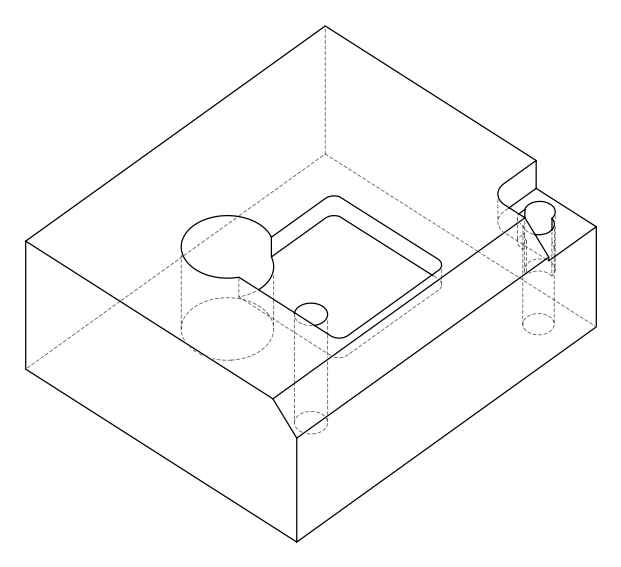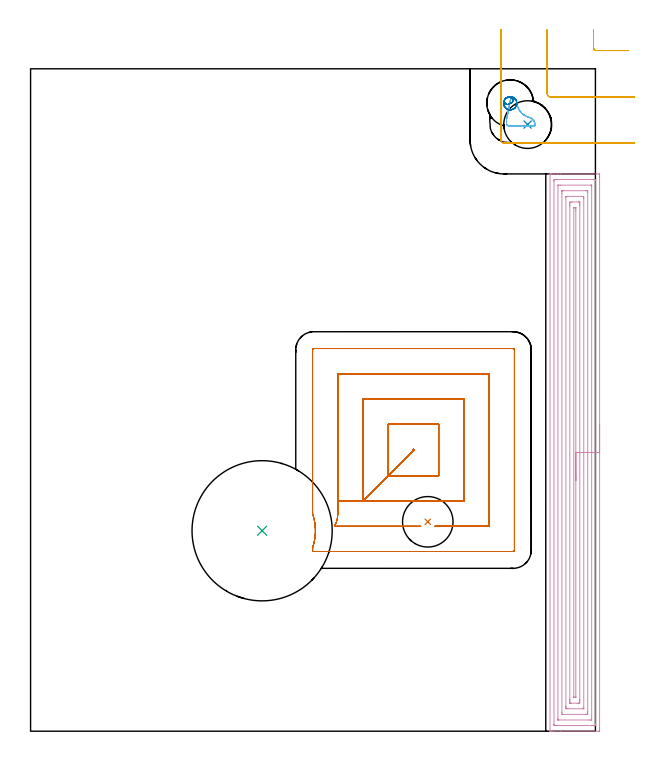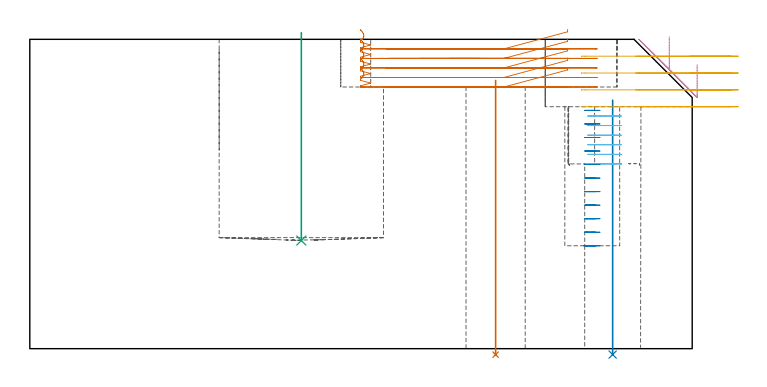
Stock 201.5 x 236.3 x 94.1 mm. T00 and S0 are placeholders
(PLAN: 8 operations, 5 tool changes, 24.1 min)
(1 INDEXABLE_INSERT_DRILL_THROUGH_HOLE_FROM_SOLID | STEP1HOLE | NXT0302_007 | 0.34 min | 23929 mm3)
(2 INDEXABLE_INSERT_DRILL_THROUGH_HOLE_FROM_SOLID_1 | STEP1HOLE_1 | NXT0302_005 | 0.32 min | 21343 mm3)
(3 INDEXABLE_INSERT_DRILL_BLIND_HOLE_FROM_SOLID | STEP1POCKET | NXT0302_038 | 0.25 min | 118995 mm3)
(4 AREA_MILL | FG_CHAMFER_SURFACE | UGT0205_001 | 11.36 min | 32338 mm3)
(5 MILL_CORNER_NOTCH_RECTANGULAR | CORNER_NOTCH_RECTANGULAR | UGT0201_105 | Follow Part, ap 5.5, ae 75% | 1.54 min | 27875 mm3)
(6 MILL_OPEN_POCKET | POCKET_OPEN | NXT0201_011 | Follow Part, ap 3, ae 75% | 0.51 min | 2898 mm3)
(7 MILL_RECTANGULAR_POCKET | POCKET_RECTANGULAR_STRAIGHT | NXT0201_011 | Follow Part, ap 3, ae 75% | 8.73 min | 93507 mm3)
(8 MILL_BLIND_HOLE_FROM_SOLID_MATERIAL | STEP1POCKET_1 | NXT0201_011 | Spiral | 1.05 min | 4114 mm3)
(TOOL NXT0302_007 | Index. Insert Drill 18mm [880-D1800L25-05] | D18 PA176 FL90 Z2)
(TOOL NXT0302_005 | Index. Insert Drill 17mm [880-D1700L20-05] | D17 PA176 FL85 Z2)
(TOOL NXT0302_038 | Index. Insert Drill 50mm [880-D5000L50-04] | D50 PA176 FL200 Z2)
(TOOL UGT0205_001 | Chamfer Mill 20 x 3 x 45 deg. | D20 FL50 Z2)
(TOOL UGT0201_105 | End Mill 22 mm | D22 FL25 Z2)
(TOOL NXT0201_011 | ENDMILL 12mm [2P460-1200-NA 1630] | D12 FL38 Z6)
(OP 1 INDEXABLE_INSERT_DRILL_THROUGH_HOLE_FROM_SOLID)
G17 G21 G94 G90
T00 M6
G54
G17 G0 G90 X141.7 Y74.7 S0 M3
G43 Z104.1 H1
G94 G81 G98 Z-1.814 F250. R81.6
G80
M5
M2
(OP 2 INDEXABLE_INSERT_DRILL_THROUGH_HOLE_FROM_SOLID_1)
G17 G21 G94 G90
T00 M6
G54
G17 G0 G90 X177.3 Y216.4 S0 M3
G43 Z104.1 H1
G94 G81 G98 Z-1.797 F250. R75.6
G80
M5
M2
(OP 3 INDEXABLE_INSERT_DRILL_BLIND_HOLE_FROM_SOLID)
G17 G21 G94 G90
T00 M6
G54
G17 G0 G90 X82.6 Y71.5 S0 M3
G43 Z104.1 H1
G94 G81 G98 Z32.9 F250. R96.1
G80
M5
M2
(OP 4 AREA_MILL)
G17 G21 G94 G90
T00 M6
G54
G17 G0 G90 X203. Y109.4 S1061 M3
G43 Z104.1 H0
Z86.4
G94 G1 Y109.362 Z85.528 F250.
Y109.248 Z84.664
Y109.059 Z83.812
Y108.797 Z82.98
Y108.463 Z82.174
Y108.06 Z81.4
Y107.592 Z80.664
Y107.06 Z79.972
Y106.471 Z79.329
Y105.828 Z78.74
Y105.136 Z78.209
Y104.4 Z77.74
Y103.626 Z77.337
Y102.82 Z77.003
Y101.988 Z76.741
Y101.137 Z76.552
Y100.272 Z76.438
Y99.4 Z76.4
Y1.047
X202.999 Y0.626 Z76.401
X202.995 Y0.158 Z76.403
X202.992 Y0.01 Z76.406
X202.534 Y0. Z76.864
X189.031 Z90.364
X186.649 Z92.746
X185.943 Z93.456
X185.673 Z93.727
X185.31 Z94.081
X185.303 Y0.007 Z94.088
X185.3 Y0.179 Z94.1
Y198.622
X185.303 Y198.792 Z94.088
X185.31 Y198.793 Z94.081
X185.672 Y198.8 Z93.727
X185.944 Z93.456
X186.649 Z92.746
X187.884 Z91.513
X188.414 Z90.981
X189.031 Z90.364
X201.917 Z77.481
X202.534 Y198.795 Z76.864
X202.992 Y198.791 Z76.406
X202.995 Y198.642 Z76.403
X202.999 Y198.175 Z76.401
X203. Y197.702 Z76.4
Y99.4
X201.586 Z77.814
X201.585 Y2.48 Z77.815
Y2.413
X201.578 Y2.01 Z77.822
X201.175 Y2.002 Z78.225
X200.769 Y2.001 Z78.631
X200.294 Y2. Z79.106
X187.531 Y2.001 Z91.869
X187.054 Y2.003 Z92.346
X186.823 Y2.01 Z92.577
X186.721 Y2.032 Z92.679
X186.715 Y2.346 Z92.685
Y2.413
Y196.32
Y196.387
X186.722 Y196.79 Z92.678
X187.126 Y196.798 Z92.274
X187.531 Y196.799 Z91.869
X188.006 Y196.8 Z91.394
X200.769 Y196.799 Z78.631
X201.246 Y196.797 Z78.154
X201.477 Y196.79 Z77.923
X201.579 Y196.768 Z77.821
X201.585 Y196.454 Z77.815
Y196.387
X201.586 Y99.4 Z77.814
X200.171 Z79.229
Y4.201
X200.169 Y4.057 Z79.231
X200.167 Y4.022 Z79.233
X200.165 Y4.012 Z79.235
X200.15 Y4.009 Z79.25
X200.083 Y4.002 Z79.317
X199.886 Y4.001 Z79.514
X199.202 Y4. Z80.198
X188.414 Y4.001 Z90.986
X188.215 Y4.005 Z91.185
X188.159 Y4.009 Z91.241
X188.135 Y4.013 Z91.265
X188.133 Y4.029 Z91.267
X188.13 Y4.105 Z91.27
X188.129 Y4.201 Z91.271
X188.128 Y4.49 Z91.272
X188.129 Y194.599 Z91.271
X188.131 Y194.743 Z91.269
X188.133 Y194.778 Z91.267
X188.134 Y194.788 Z91.266
X188.15 Y194.791 Z91.25
X188.217 Y194.798 Z91.183
X188.414 Y194.799 Z90.986
X189.098 Y194.8 Z90.302
X199.886 Y194.799 Z79.514
X200.085 Y194.795 Z79.315
X200.141 Y194.791 Z79.259
X200.165 Y194.787 Z79.235
X200.167 Y194.771 Z79.233
X200.17 Y194.695 Z79.23
X200.171 Y194.599 Z79.229
Y194.31
Y99.4
X198.757 Z80.643
Y6.883
X198.754 Y6.242 Z80.646
X198.75 Y6.027 Z80.65
X198.743 Y6.009 Z80.657
X198.72 Y6.006 Z80.68
X198.666 Y6.002 Z80.734
X198.557 Y6. Z80.843
X198.121 Z81.279
X190.168 Z89.232
X189.742 Y6.01 Z89.658
X189.549 Y6.023 Z89.851
X189.548 Y6.134 Z89.852
X189.543 Y6.632 Z89.857
Y191.917
X189.546 Y192.558 Z89.854
X189.55 Y192.773 Z89.85
X189.557 Y192.791 Z89.843
X189.58 Y192.794 Z89.82
X189.634 Y192.798 Z89.766
X189.743 Y192.799 Z89.657
X190.179 Y192.8 Z89.221
X198.132 Z81.268
X198.558 Y192.79 Z80.842
X198.75 Y192.777 Z80.65
X198.752 Y192.666 Z80.648
X198.757 Y192.168 Z80.643
Y99.4
X197.343 Z82.057
Y8.459
X197.342 Y8.248 Z82.058
X197.339 Y8.107 Z82.061
X197.335 Y8.009 Z82.065
X197.321 Y8.006 Z82.079
X197.239 Y8.002 Z82.161
X197.018 Y8. Z82.382
X191.723 Z87.677
X191.061 Y8.007 Z88.339
X190.973 Y8.01 Z88.427
X190.962 Y8.354 Z88.438
X190.958 Y8.565 Z88.442
X190.957 Y8.671 Z88.443
Y8.776
Y190.341
X190.958 Y190.552 Z88.442
X190.961 Y190.693 Z88.439
X190.965 Y190.791 Z88.435
X190.979 Y190.794 Z88.421
X191.061 Y190.798 Z88.339
X191.282 Y190.8 Z88.118
X196.577 Z82.823
X197.239 Y190.793 Z82.161
X197.326 Y190.79 Z82.074
X197.338 Y190.446 Z82.062
X197.342 Y190.235 Z82.058
X197.343 Y190.13 Z82.057
Y190.024
Y99.4
X195.929 Z83.471
Y11.352
X195.928 Y10.893 Z83.473
X195.924 Y10.458 Z83.476
X195.919 Y10.007 Z83.481
X195.474 Y10.003 Z83.926
X195.043 Y10.001 Z84.357
X192.826 Z86.574
X192.392 Y10.004 Z87.008
X192.378 Y10.01 Z87.022
X192.376 Y10.021 Z87.024
X192.372 Y10.458 Z87.028
X192.371 Y10.919 Z87.029
Y11.352
Y187.448
X192.372 Y187.907 Z87.028
X192.376 Y188.342 Z87.024
X192.381 Y188.793 Z87.019
X192.826 Y188.797 Z86.574
X193.257 Y188.799 Z86.143
X195.474 Z83.926
X195.908 Y188.796 Z83.492
X195.922 Y188.79 Z83.478
X195.924 Y188.779 Z83.476
X195.927 Y188.342 Z83.473
X195.929 Y187.881 Z83.471
Y187.448
Y99.4
X194.515 Z84.885
X194.514 Y12.246 Z84.886
X194.51 Y12.062 Z84.89
X194.508 Y12.02 Z84.892
X194.5 Y12.01 Z84.9
X194.474 Y12.006 Z84.926
X194.393 Y12.002 Z85.007
X194.271 Y12. Z85.129
X193.951 Z85.449
X193.85 Y12.002 Z85.55
X193.822 Y12.005 Z85.578
X193.797 Y12.009 Z85.603
X193.792 Y12.053 Z85.608
X193.787 Y12.167 Z85.613
X193.786 Y12.246 Z85.614
X193.785 Y12.324 Z85.615
X193.786 Y186.571 Z85.614
X193.792 Y186.761 Z85.608
X194.218 Y186.791 Z85.182
X194.35 Y186.799 Z85.05
X194.45 Y186.798 Z84.95
X194.478 Y186.795 Z84.922
X194.503 Y186.791 Z84.897
X194.508 Y186.747 Z84.892
X194.513 Y186.633 Z84.887
X194.514 Y186.554 Z84.886
X194.515 Y185.815 Z84.885
Y99.4
Y98.528 Z84.923
Y97.664 Z85.037
Y96.812 Z85.226
Y95.98 Z85.488
Y95.174 Z85.822
Y94.4 Z86.225
Y93.664 Z86.694
Y92.972 Z87.225
Y92.329 Z87.814
Y91.74 Z88.457
Y91.209 Z89.15
Y90.74 Z89.885
Y90.337 Z90.659
Y90.003 Z91.465
Y89.741 Z92.297
Y89.552 Z93.149
Y89.438 Z94.014
Y89.4 Z94.885
G0 Z104.1
M5
M2
(OP 5 MILL_CORNER_NOTCH_RECTANGULAR)
G17 G21 G94 G90
T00 M6
G54
G17 G0 G90 X200.8 Y250.3 S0 M3
G43 Z104.1 H0
Z88.975
G94 G1 Y247.3 F250.
Y243.896 F500.
G3 X201.896 Y242.8 R1.1
G1 X210.374
X213.374 F250.
G0 Z104.1
X184.3 Y250.3
Z88.975
G1 Y247.3
Y227.396 F500.
G3 X185.396 Y226.3 R1.1
G1 X212.5
X215.5 F250.
G0 Z104.1
X167.8 Y250.3
Z88.975
G1 Y247.3
Y210.896 F500.
G3 X168.896 Y209.8 R1.1
G1 X212.5
X215.5 F250.
G0 Z104.1
X200.8 Y250.3
Z83.85
G1 Y247.3
Y243.896 F500.
G3 X201.896 Y242.8 R1.1
G1 X210.374
X213.374 F250.
G0 Z104.1
X184.3 Y250.3
Z83.85
G1 Y247.3
Y227.396 F500.
G3 X185.396 Y226.3 R1.1
G1 X212.5
X215.5 F250.
G0 Z104.1
X167.8 Y250.3
Z83.85
G1 Y247.3
Y210.896 F500.
G3 X168.896 Y209.8 R1.1
G1 X212.5
X215.5 F250.
G0 Z104.1
X200.8 Y250.3
Z78.725
G1 Y247.3
Y243.896 F500.
G3 X201.896 Y242.8 R1.1
G1 X210.374
X213.374 F250.
G0 Z104.1
X184.3 Y250.3
Z78.725
G1 Y247.3
Y227.396 F500.
G3 X185.396 Y226.3 R1.1
G1 X212.5
X215.5 F250.
G0 Z104.1
X167.8 Y250.3
Z78.725
G1 Y247.3
Y210.896 F500.
G3 X168.896 Y209.8 R1.1
G1 X212.5
X215.5 F250.
G0 Z104.1
X200.8 Y250.3
Z73.6
G1 Y247.3
Y243.896 F500.
G3 X201.896 Y242.8 R1.1
G1 X210.374
X213.374 F250.
G0 Z104.1
X184.3 Y250.3
Z73.6
G1 Y247.3
Y227.396 F500.
G3 X185.396 Y226.3 R1.1
G1 X212.5
X215.5 F250.
G0 Z104.1
X167.8 Y250.3
Z73.6
G1 Y247.3
Y210.896 F500.
G3 X168.896 Y209.8 R1.1
G1 X212.5
X215.5 F250.
G0 Z104.1
M5
M2
(OP 6 MILL_OPEN_POCKET)
G17 G21 G94 G90
T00 M6
G54
G17 G0 G90 X176.747 Y215.9 S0 M3
G43 Z104.1 H1
Z70.777
G94 G1 X179.747 F250.
X179.851 F500.
G3 X177.94 Y218.92 R2.6
G2 X173.441 Y224.207 R6.
G3 X171.442 Y226.325 R2.35
G1 X169.819 Y218.482
X169.795 Y218.393
X169.8 Y218.3
Y216.8
G3 X170.7 Y215.9 R0.9
G1 X174.854
X177.854 F250.
G0 X176.746 Z67.862
G1 X179.746
X179.851 F500.
G3 X177.94 Y218.92 R2.6
G2 X173.441 Y224.207 R6.
G3 X171.442 Y226.325 R2.35
G1 X169.819 Y218.482
X169.795 Y218.393
X169.8 Y218.3
Y216.8
G3 X170.7 Y215.9 R0.9
G1 X174.855
X177.855 F250.
G0 X176.746 Z64.946
G1 X179.746
X179.851 F500.
G3 X177.94 Y218.92 R2.6
G2 X173.441 Y224.207 R6.
G3 X171.442 Y226.325 R2.35
G1 X169.819 Y218.482
X169.795 Y218.393
X169.8 Y218.3
Y216.8
G3 X170.7 Y215.9 R0.9
G1 X174.855
X177.855 F250.
G0 X176.747 Z62.031
G1 X179.747
X179.851 F500.
G3 X177.94 Y218.92 R2.6
G2 X173.441 Y224.207 R6.
G3 X171.442 Y226.325 R2.35
G1 X169.819 Y218.482
X169.795 Y218.393
X169.8 Y218.3
Y216.8
G3 X170.7 Y215.9 R0.9
G1 X174.855
X177.855 F250.
G0 X176.747 Z59.115
G1 X179.747
X179.851 F500.
G3 X177.94 Y218.92 R2.6
G2 X173.441 Y224.207 R6.
G3 X171.442 Y226.325 R2.35
G1 X169.819 Y218.482
X169.795 Y218.393
X169.8 Y218.3
Y216.8
G3 X170.7 Y215.9 R0.9
G1 X174.855
X177.855 F250.
G0 X176.747 Z56.2
G1 X179.747
X179.851 F500.
G3 X177.94 Y218.92 R2.6
G2 X173.441 Y224.207 R6.
G3 X171.442 Y226.325 R2.35
G1 X169.819 Y218.482
X169.795 Y218.393
X169.8 Y218.3
Y216.8
G3 X170.7 Y215.9 R0.9
G1 X174.855
X177.855 F250.
G0 Z104.1
M5
M2
(OP 7 MILL_RECTANGULAR_POCKET)
G17 G21 G94 G90
T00 M6
G54
G17 G0 G90 X163.6 Y75.753 S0 M3
G43 Z104.1 H1
Z97.1
G94 G1 Y73.1 Z96.389 F250.
X144.234 Z91.2
X163.6 F500.
Y127.5
X109.6
Y82.1
X118.6
X127.6 Y91.1
X136.51 Y100.01
X136.69
Y100.59
X136.51
Y100.01
X127.6 Y91.1
X145.6
Y109.5
X127.6
Y91.1
X118.6 Y82.1
X154.6
Y118.5
X118.6
Y82.1
X109.6
Y77.579
G2 X108.406 Y73.1 R9.
G1 X139.165
G0 X100.6 Y78.371 Z97.1
G1 Y77.579 Z96.888 F250.
X100.797 Y76.995 Z96.723
X101.183 Y75.502 Z96.309
X101.446 Y73.983 Z95.896
X101.586 Y72.448 Z95.483
X101.6 Y70.906 Z95.07
X101.561 Y70.291 Z94.905
X101.522 Y69.675 Z94.74
X101.387 Y68.602 Z94.45
X101.192 Y67.539 Z94.16
X101.044 Y66.94 Z93.995
X100.896 Y66.342 Z93.83
X100.798 Y66.006 Z93.736
X100.6 Y65.421 Z93.571
Y64.1 Z93.217
X103.702 Z92.385
X100.6 Z91.554
Y65.421 Z91.2
Y64.1 F500.
X172.1
G3 X172.6 Y64.6 R0.5
G1 Y136.
G3 X172.1 Y136.5 R0.5
G1 X101.1
G3 X100.6 Y136. R0.5
G1 Y77.579
G0 X163.6 Y75.753 Z94.2
G1 Y73.1 Z93.489 F250.
X144.234 Z88.3
X163.6 F500.
Y127.5
X109.6
Y82.1
X118.6
X127.6 Y91.1
X136.51 Y100.01
X136.69
Y100.59
X136.51
Y100.01
X127.6 Y91.1
X145.6
Y109.5
X127.6
Y91.1
X118.6 Y82.1
X154.6
Y118.5
X118.6
Y82.1
X109.6
Y77.557
G2 X108.419 Y73.1 R9.
G1 X139.165
G0 X100.6 Y78.375 Z94.2
G1 Y77.557 Z93.981 F250.
X100.797 Y76.972 Z93.815
X101.185 Y75.456 Z93.396
X101.447 Y73.914 Z92.977
X101.582 Y72.355 Z92.558
X101.589 Y70.791 Z92.139
X101.468 Y69.231 Z91.719
X101.219 Y67.686 Z91.3
X100.844 Y66.167 Z90.881
X100.6 Y65.421 Z90.671
Y64.1 Z90.317
X103.702 Z89.485
X100.6 Z88.654
Y65.421 Z88.3
Y64.1 F500.
X172.1
G3 X172.6 Y64.6 R0.5
G1 Y136.
G3 X172.1 Y136.5 R0.5
G1 X101.1
G3 X100.6 Y136. R0.5
G1 Y77.557
G0 X163.6 Y75.747 Z91.3
G1 Y73.1 Z90.591 F250.
X144.228 Z85.4
X163.6 F500.
Y127.5
X109.6
Y82.1
X118.6
X136.51 Y100.01
X136.69
Y100.59
X136.51
Y100.01
X127.6 Y91.1
X145.6
Y109.5
X127.6
Y91.1
X118.6 Y82.1
X154.6
Y118.5
X118.6
Y82.1
X109.6
Y77.557
G2 X108.419 Y73.1 R9.
G1 X139.166
G0 X100.6 Y78.372 Z91.3
G1 Y77.557 Z91.081 F250.
X100.797 Y76.972 Z90.916
X101.21 Y75.333 Z90.463
X101.477 Y73.665 Z90.011
X101.596 Y71.98 Z89.558
X101.564 Y70.29 Z89.105
X101.384 Y68.61 Z88.652
X101.055 Y66.953 Z88.2
X100.888 Y66.358 Z88.034
X100.756 Y65.888 Z87.903
X100.6 Y65.424 Z87.772
Y64.1 Z87.417
X103.702 Z86.586
X100.6 Z85.755
Y65.424 Z85.4
Y64.1 F500.
X172.1
G3 X172.6 Y64.6 R0.5
G1 Y136.
G3 X172.1 Y136.5 R0.5
G1 X101.1
G3 X100.6 Y136. R0.5
G1 Y77.557
G0 X163.6 Y75.747 Z88.4
G1 Y73.1 Z87.691 F250.
X144.228 Z82.5
X163.6 F500.
Y127.5
X109.6
Y82.1
X118.6
X136.51 Y100.01
X136.69
Y100.59
X136.51
Y100.01
X127.6 Y91.1
X145.6
Y109.5
X127.6
Y91.1
X118.6 Y82.1
X154.6
Y118.5
X118.6
Y82.1
X109.6
Y77.569
G2 X108.412 Y73.1 R9.
G1 X139.166
G0 X100.6 Y78.371 Z88.4
G1 Y77.569 Z88.185 F250.
X100.797 Y76.984 Z88.02
X101.192 Y75.444 Z87.594
X101.457 Y73.876 Z87.168
X101.589 Y72.291 Z86.741
Y70.701 Z86.315
X101.457 Y69.117 Z85.889
X101.192 Y67.549 Z85.463
X100.797 Y66.008 Z85.037
X100.6 Y65.424 Z84.872
Y64.1 Z84.517
X103.702 Z83.686
X100.6 Z82.855
Y65.424 Z82.5
Y64.1 F500.
X172.1
G3 X172.6 Y64.6 R0.5
G1 Y136.
G3 X172.1 Y136.5 R0.5
G1 X101.1
G3 X100.6 Y136. R0.5
G1 Y77.569
G0 X163.6 Y75.753 Z85.5
G1 Y73.1 Z84.789 F250.
X144.234 Z79.6
X163.6 F500.
Y127.5
X109.6
Y82.1
X118.6
X127.6 Y91.1
X136.6 Y100.1
Y100.5
Y100.1
X127.6 Y91.1
X145.6
Y109.5
X127.6
Y91.1
X118.6 Y82.1
X154.6
Y118.5
X118.6
Y82.1
X109.6
Y77.581
G2 X108.405 Y73.1 R9.
G1 X139.166
G0 X100.6 Y78.372 Z85.5
G1 Y77.581 Z85.288 F250.
X100.797 Y76.996 Z85.123
X101.143 Y75.684 Z84.759
X101.399 Y74.318 Z84.387
X101.47 Y73.706 Z84.222
X101.518 Y73.299 Z84.112
X101.548 Y72.89 Z84.002
X101.593 Y72.275 Z83.837
X101.6 Y70.899 Z83.468
X101.506 Y69.526 Z83.099
X101.314 Y68.163 Z82.73
X101.024 Y66.818 Z82.362
X100.852 Y66.226 Z82.197
X100.738 Y65.831 Z82.086
X100.6 Y65.421 Z81.97
Y64.1 Z81.616
X103.702 Z80.785
X100.6 Z79.954
Y65.421 Z79.6
Y64.1 F500.
X172.1
G3 X172.6 Y64.6 R0.5
G1 Y136.
G3 X172.1 Y136.5 R0.5
G1 X101.1
G3 X100.6 Y136. R0.5
G1 Y77.581
G0 Z104.1
M5
M2
(OP 8 MILL_BLIND_HOLE_FROM_SOLID_MATERIAL)
G17 G21 G94 G90
T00 M6
G54
G17 G0 G90 X171.1 Y224. S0 M3
G43 Z104.1 H1
Z72.482
G94 G3 X171.715 Y225.735 R0.977 F250.
X169.274 Y225.479 R1.735
X169.621 Y222.174 R2.35
X169.274 Y225.479 R-2.35
X169.447 Y223.826 R1.175
X171.1 Y224. R1.175
G0 Z68.364
G3 X171.715 Y225.735 R0.977
X169.274 Y225.479 R1.735
X169.621 Y222.174 R2.35
X169.274 Y225.479 R-2.35
X169.447 Y223.826 R1.175
X171.1 Y224. R1.175
G0 Z64.245
G3 X171.715 Y225.735 R0.977
X169.274 Y225.479 R1.735
X169.621 Y222.174 R2.35
X169.274 Y225.479 R-2.35
X169.447 Y223.826 R1.175
X171.1 Y224. R1.175
G0 Z60.127
G3 X171.715 Y225.735 R0.977
X169.274 Y225.479 R1.735
X169.621 Y222.174 R2.35
X169.274 Y225.479 R-2.35
X169.447 Y223.826 R1.175
X171.1 Y224. R1.175
G0 Z56.009
G3 X171.715 Y225.735 R0.977
X169.274 Y225.479 R1.735
X169.621 Y222.174 R2.35
X169.274 Y225.479 R-2.35
X169.447 Y223.826 R1.175
X171.1 Y224. R1.175
G0 Z51.891
G3 X171.715 Y225.735 R0.977
X169.274 Y225.479 R1.735
X169.621 Y222.174 R2.35
X169.274 Y225.479 R-2.35
X169.447 Y223.826 R1.175
X171.1 Y224. R1.175
G0 Z47.773
G3 X171.715 Y225.735 R0.977
X169.274 Y225.479 R1.735
X169.621 Y222.174 R2.35
X169.274 Y225.479 R-2.35
X169.447 Y223.826 R1.175
X171.1 Y224. R1.175
G0 Z43.655
G3 X171.715 Y225.735 R0.977
X169.274 Y225.479 R1.735
X169.621 Y222.174 R2.35
X169.274 Y225.479 R-2.35
X169.447 Y223.826 R1.175
X171.1 Y224. R1.175
G0 Z39.536
G3 X171.715 Y225.735 R0.977
X169.274 Y225.479 R1.735
X169.621 Y222.174 R2.35
X169.274 Y225.479 R-2.35
X169.447 Y223.826 R1.175
X171.1 Y224. R1.175
G0 Z35.418
G3 X171.715 Y225.735 R0.977
X169.274 Y225.479 R1.735
X169.621 Y222.174 R2.35
X169.274 Y225.479 R-2.35
X169.447 Y223.826 R1.175
X171.1 Y224. R1.175
G0 Z31.3
G3 X171.715 Y225.735 R0.977
X169.274 Y225.479 R1.735
X169.621 Y222.174 R2.35
X169.274 Y225.479 R-2.35
X169.447 Y223.826 R1.175
X171.1 Y224. R1.175
G0 Z104.1
M5
M2
